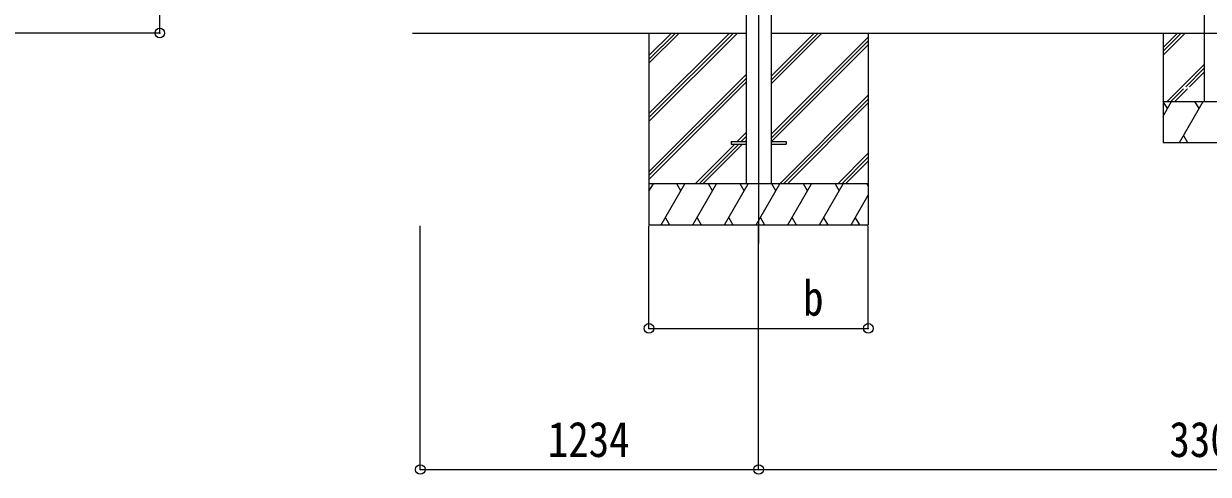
# Model space of a CAD drawing. Units: millimetres at full size. Extents: x -9783 to 9892, y -6828 to 6752.
# Drawn here: x 70 to 4390, y -2424 to -779 of the extents above; entities that cross this region are included whole.
import ezdxf
from ezdxf.enums import TextEntityAlignment as Align

# ---------------------------------------------------------------- set-up
doc = ezdxf.new("R2010")
doc.units = ezdxf.units.MM
doc.header["$LTSCALE"] = 35
doc.header["$PDMODE"] = 32
doc.header["$PDSIZE"] = 35
for name, color, linetype, lineweight in [('0-0_0', 7, 'Continuous', 9), ('0-1_本体', 4, 'Continuous', 9), ('0-2_部品', 7, 'Continuous', 9), ('0-8_PARTS2', 2, 'Continuous', 9), ('0-A_寸法', 6, 'Continuous', 9), ('1-0_FRAME', 7, 'Continuous', 9), ('1-2_GLASS_SEAL', 7, 'Continuous', 9)]:
    doc.layers.add(name, color=color, linetype=linetype, lineweight=lineweight)
doc.styles.add('ＭＳ ゴシック', font='')
doc.styles.get('ＭＳ ゴシック').set_extended_font_data('MS Gothic')

msp = doc.modelspace()

# ---------------------------------------------------------------- linework, layer by layer
at = {"layer": '0-0_0'}
for p, q in [((1488.33, -813.2), (2705.09, -813.2)), ((2350.29, -813.2), (2350.29, -1513.2)), ((2350.29, -1107.38), (2644.47, -813.2)), ((2350.29, -1121.52), (2658.61, -813.2)), ((2350.29, -1135.66), (2672.76, -813.2)), ((2350.29, -923.53), (2460.62, -813.2)), ((2350.29, -909.39), (2446.48, -813.2)), ((2350.29, -895.25), (2432.34, -813.2)), ((2795.49, -998.83), (2981.12, -813.2)), ((2795.49, -984.69), (2966.98, -813.2)), ((2795.49, -970.54), (2952.84, -813.2)), ((2795.49, -813.2), (6005.09, -813.2)), ((3150.29, -813.2), (3150.29, -1513.2)), ((2795.49, -1182.68), (3150.29, -827.88)), ((2795.49, -1196.82), (3150.29, -842.02)), ((2796.91, -1209.54), (3150.29, -856.16)), ((2350.29, -1319.51), (2705.09, -964.71)), ((2350.29, -1333.65), (2705.09, -978.85)), ((2350.29, -1347.79), (2705.09, -992.99)), ((2827.1, -1363.2), (3150.29, -1040.01)), ((2841.24, -1363.2), (3150.29, -1054.15)), ((2855.39, -1363.2), (3150.29, -1068.29)), ((2672.39, -1209.54), (2705.09, -1176.84)), ((2686.53, -1209.54), (2705.09, -1190.98)), ((2700.67, -1209.54), (2705.09, -1205.13)), ((2518.73, -1363.2), (2663.39, -1218.54)), ((2532.88, -1363.2), (2677.53, -1218.54)), ((2547.02, -1363.2), (2691.67, -1218.54)), ((3039.23, -1363.2), (3150.29, -1252.14)), ((3053.38, -1363.2), (3150.29, -1266.28)), ((3067.52, -1364.04), (3150.29, -1281.27)), ((3150.29, -1363.2), (2350.29, -1363.2)), ((2350.29, -1390.7), (2366.17, -1363.2)), ((2395.04, -1513.2), (2481.64, -1363.2)), ((2466.64, -1389.18), (2451.64, -1363.2)), ((2510.51, -1513.2), (2597.11, -1363.2)), ((2582.11, -1389.18), (2567.11, -1363.2)), ((2625.98, -1513.2), (2712.58, -1363.2)), ((2697.58, -1389.18), (2682.58, -1363.2)), ((2741.45, -1513.2), (2828.05, -1363.2)), ((2813.05, -1389.18), (2798.05, -1363.2)), ((2856.92, -1513.2), (2943.52, -1363.2)), ((2928.52, -1389.18), (2913.52, -1363.2)), ((2972.39, -1513.2), (3058.99, -1363.2)), ((3028.99, -1363.2), (3043.99, -1389.18)), ((3144.46, -1363.2), (3150.29, -1373.3)), ((3087.86, -1513.2), (3150.29, -1405.06)), ((2410.04, -1487.22), (2425.04, -1513.2)), ((2525.51, -1487.22), (2540.51, -1513.2)), ((2640.98, -1487.22), (2655.98, -1513.2)), ((2756.45, -1487.22), (2771.45, -1513.2)), ((2871.92, -1487.22), (2886.92, -1513.2)), ((2987.39, -1487.22), (3002.39, -1513.2)), ((3102.86, -1487.22), (3117.86, -1513.2)), ((2350.29, -1513.2), (3150.29, -1513.2))]:
    msp.add_line(p, q, dxfattribs=at)
at = {"layer": '0-1_本体'}
for p, q in [((2705.09, 1493.78), (2705.09, -1363.2)), ((2795.49, 1493.78), (2795.49, -1363.2))]:
    msp.add_line(p, q, dxfattribs=at)
at = {"layer": '0-2_部品', "color": 4}
for p, q in [((2650.29, -1209.54), (2650.29, -1218.54)), ((2650.29, -1209.54), (2705.09, -1209.54)), ((2795.49, -1209.54), (2850.29, -1209.54)), ((2850.29, -1209.54), (2850.29, -1218.54)), ((2650.29, -1218.54), (2705.09, -1218.54)), ((2795.49, -1218.54), (2850.29, -1218.54))]:
    msp.add_line(p, q, dxfattribs=at)
at = {"layer": '0-8_PARTS2'}
msp.add_line((2750.29, 1624.84), (2750.29, -1581.19), dxfattribs=at)
at = {"layer": '0-A_寸法'}
for p, q in [((565.98, -813.2), (565.98, 2136.38)), ((565.98, -813.2), (10.96, -813.2)), ((1516.3, -2406.08), (1516.3, -1516.68)), ((2350.29, -1891.09), (2350.29, -1516.68)), ((2750.29, -2406.08), (2750.29, -1516.68)), ((3150.29, -1891.09), (3150.29, -1516.68)), ((2350.29, -1891.09), (3150.29, -1891.09)), ((1516.3, -2406.08), (2750.29, -2406.08)), ((2750.29, -2406.08), (6050.29, -2406.08))]:
    msp.add_line(p, q, dxfattribs=at)
for p in [(565.98, -813.2), (2350.29, -1891.09), (3150.29, -1891.09), (1516.3, -2406.08), (2750.29, -2406.08)]:
    msp.add_point(p, dxfattribs=at)
at = {"layer": '1-0_FRAME'}
for p, q in [((4225.3, -813.2), (4225.3, -1213.21)), ((4225.3, -865.56), (4277.64, -813.21)), ((4225.3, -879.7), (4291.78, -813.21)), ((4225.3, -893.84), (4305.93, -813.21)), ((4239.77, -1063.21), (4375.29, -927.69)), ((4307.91, -1009.21), (4375.29, -941.83)), ((4322.06, -1009.21), (4375.29, -955.97)), ((4253.91, -1063.21), (4300.29, -1016.83)), ((4268.06, -1063.21), (4314.06, -1017.21)), ((4225.3, -1116.32), (4255.96, -1063.21)), ((4225.3, -1063.21), (4575.3, -1063.21)), ((4240.96, -1089.19), (4225.96, -1063.21)), ((4284.83, -1213.21), (4371.43, -1063.21)), ((4356.43, -1089.19), (4341.43, -1063.21)), ((4299.83, -1187.23), (4314.82, -1213.21)), ((4225.3, -1213.21), (4575.3, -1213.21))]:
    msp.add_line(p, q, dxfattribs=at)
at = {"layer": '1-2_GLASS_SEAL', "color": 4}
msp.add_line((4375.29, 1480.91), (4375.29, -1063.22), dxfattribs=at)

# ---------------------------------------------------------------- texts
at = {"layer": '0-A_寸法', "color": 7, "style": 'ＭＳ ゴシック', "width": 0.85}
for s, p in [('b', (2912.29, -1883.09)), ('1234', (1981.3, -2399.08)), ('3300', (4248.29, -2399.08))]:
    msp.add_text(s, height=129, dxfattribs=at).set_placement(p, align=Align.BOTTOM_LEFT)

doc.saveas('drawing.dxf')
